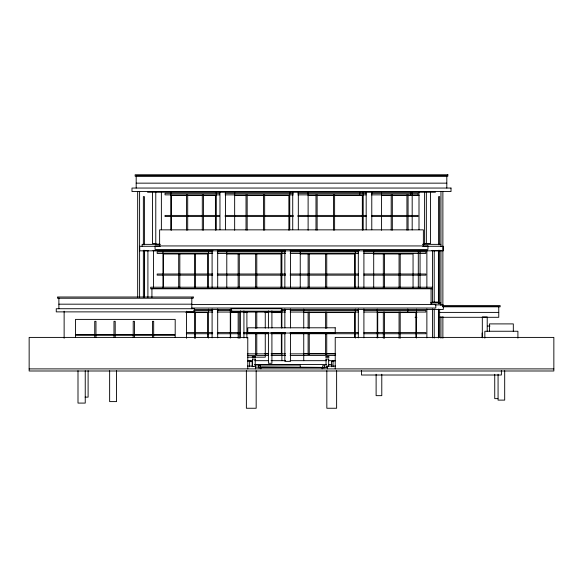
<?xml version="1.0" encoding="UTF-8"?>
<svg xmlns="http://www.w3.org/2000/svg" width="583" height="583" viewBox="0 0 583 583"><rect width="100%" height="100%" fill="white"/><g stroke="black" fill="none" stroke-linecap="round" stroke-linejoin="round"><path stroke-width="0.87" d="M136.189 183.149L446.811 183.149M147.557 192.244L435.443 192.244M219.631 193.294L165.047 193.294L165.047 194.868L219.631 194.868M225.089 193.294L293.322 193.294M297.869 193.294L366.095 193.294M371.553 193.294L417.953 193.294L417.953 194.868L371.553 194.868M225.089 194.868L293.322 194.868M297.869 194.868L366.095 194.868M234.657 195.392L288.876 195.392L288.876 230.241M308.115 195.392L362.334 195.392L362.334 230.241M381.574 195.392L419.141 195.392M219.631 215.419L165.047 215.419L165.047 216.555L219.631 216.555M225.089 215.419L293.322 215.419M297.869 215.419L366.095 215.419M371.553 215.419L417.953 215.419L417.953 216.555L371.553 216.555M225.089 216.555L293.322 216.555M297.869 216.555L366.095 216.555M156.091 243.49L152.454 243.49L152.454 191.924M424.184 243.49L430.545 243.49L430.545 191.924M159.778 244.19L155.778 244.19L155.778 191.749M423.003 244.19L424.599 244.19L424.599 191.749M160.354 244.364L142.135 244.364L142.135 246.288M422.646 244.364L440.865 244.364M160.354 246.288L139.687 246.288L139.687 250.836L443.313 250.836L443.313 246.288L422.646 246.288M143.884 250.661L148.425 250.661M152.972 250.661L212.926 250.661M217.466 250.661L285.597 250.661M290.137 250.661L359.179 250.661M363.719 250.661L427.31 250.661M431.85 250.661L439.116 250.661M212.729 251.885L157.177 251.885L157.177 253.459L212.729 253.459M217.284 251.885L285.583 251.885M290.137 251.885L358.436 251.885M363.901 251.885L425.823 251.885L425.823 253.459L363.901 253.459M217.284 253.459L285.583 253.459M290.137 253.459L358.436 253.459M226.787 253.984L281.006 253.984L281.006 287.936M300.245 253.984L354.464 253.984L354.464 287.936M373.703 253.984L413.055 253.984L413.055 287.936M212.729 274.01L157.177 274.01L157.177 275.147L212.729 275.147M217.284 274.01L285.583 274.01M290.137 274.01L358.436 274.01M363.901 274.01L425.823 274.01L425.823 275.147L363.901 275.147M217.284 275.147L285.583 275.147M290.137 275.147L358.436 275.147M432.047 302.081L438.416 302.081M430.873 302.781L432.469 302.781L432.469 250.34M430.844 302.956L440.865 302.956M58.883 304.18L191.807 304.18M191.814 304.53L435.793 304.53L435.793 308.028L191.814 308.028M435.129 304.88L443.313 304.88L443.313 309.427L281.502 309.427M442.818 305.579L500.156 305.579L500.156 306.804L442.818 306.804M442.366 306.454L498.757 306.454L498.757 317.298L439.64 317.298M194.234 309.427L231.502 309.427M193.607 310.477L212.729 310.477M217.284 310.477L231.852 310.477M281.028 310.477L285.583 310.477M290.137 310.477L358.436 310.477M363.901 310.477L425.823 310.477L425.823 312.051L363.901 312.051M281.88 311.176L231.16 311.176L231.16 308.728L281.88 308.728L281.88 328.105M186.32 312.051L212.729 312.051M217.284 312.051L240.05 312.051M240.429 312.051L285.583 312.051M290.137 312.051L358.436 312.051M416.903 312.401L407.809 312.401L407.809 309.005M439.64 312.401L498.757 312.401M185.904 312.575L207.548 312.575L207.548 337.593M240.597 312.575L230.635 312.575L230.635 337.593M243.315 312.575L246.937 312.575M265.054 312.575L268.676 312.575M271.394 312.575L281.356 312.575L281.356 327.763M303.743 312.575L354.464 312.575L354.464 337.593M415.081 317.298L416.903 317.298M487.636 326.043L490.004 326.043M186.32 332.601L212.729 332.601M217.284 332.601L240.05 332.601M243.687 332.601L268.275 332.601M271.008 332.601L285.583 332.601M290.137 332.601L358.436 332.601M363.901 332.601L425.823 332.601L425.823 333.738L363.901 333.738M186.32 333.738L212.729 333.738M217.284 333.738L240.05 333.738M243.687 333.738L268.275 333.738M271.008 333.738L285.583 333.738M290.137 333.738L358.436 333.738M265.054 353.677L268.676 353.677M271.394 353.677L281.356 353.677L281.356 333.126M303.743 353.677L335.444 353.677M247.33 353.852L268.275 353.852M271.008 353.852L285.583 353.852M290.137 353.852L335.67 353.852M247.33 355.426L268.275 355.426M271.008 355.426L285.583 355.426M290.137 355.426L335.67 355.426M252.235 356.563L255.558 356.563M325.693 356.563L329.016 356.563M247.775 357.175L253.022 357.175M254.771 357.175L265.265 357.175L265.265 332.653M252.235 357.35L255.558 357.35M325.693 357.35L329.016 357.35M252.41 359.099L255.383 359.099M325.868 359.099L328.841 359.099M247.381 360.673L252.84 360.673M254.654 360.673L268.304 360.673M271.029 360.673L285.59 360.673M290.079 360.673L326.524 360.673M328.346 360.673L335.619 360.673M335.014 360.848L333.053 360.848L333.053 366.794M247.673 361.11L249.626 361.11L249.626 366.794M249.852 361.198L251.047 361.198M333.44 361.373L331.479 361.373L331.479 366.794M250.187 361.635L252.148 361.635L252.148 366.794M254.654 364.521L326.524 364.521M328.346 364.521L331.982 364.521M254.939 365.045L300.245 365.045L300.245 367.669M247.447 366.095L252.913 366.095M335.553 366.095L327.354 366.095L327.354 368.893M327.354 366.445L326.043 366.445L326.043 359.099M255.441 367.144L321.583 367.407L261.417 367.093M327.573 367.494L260.892 367.494L260.892 368.893M29.15 368.893L553.85 368.893M85.118 397.14L88.106 397.14L88.106 370.657M497.882 398.626L494.734 398.626L494.734 374.301M517.908 338.133L517.908 331.246L484.852 331.246L484.852 338.133M513.317 331.479L513.317 323.9L489.443 323.9L489.443 331.479M504.689 370.679L504.689 400.113L498.071 400.113L498.071 374.242M501.38 370.642L501.38 375.015L361.46 375.015L361.46 370.642M487.213 331.465L487.213 316.948L482.316 316.948L482.316 337.819M482.141 333.039L482.141 337.411M446.811 188.047L446.811 175.804L136.189 175.804L136.189 188.047M442.876 191.399L442.876 305.609M442.876 316.482L442.876 338.235M440.952 191.399L440.952 246.689M440.952 250.318L440.952 305.609M440.952 316.482L440.952 338.235M439.64 244.78L439.64 196.617L438.591 196.617L438.591 244.78M439.64 250.231L439.64 303.845M439.64 309.296L439.64 337.462M438.591 250.231L438.591 303.845M438.591 309.296L438.591 337.462M438.416 250.515L438.416 303.619M438.416 309.107L438.416 338.06M434.218 250.515L434.218 302.081M434.218 309.107L434.218 338.06M432.469 308.932L432.469 337.863M431.07 304.53L431.07 288.439L151.93 288.439L151.93 297.381M426.873 250.34L426.873 287.412M426.873 308.932L426.873 337.863M426.348 191.924L426.348 243.49M423.375 245.939L423.375 229.848L159.625 229.848L159.625 245.939M420.051 250.515L420.051 287.608M419.002 191.749L419.002 229.724M418.303 250.515L418.303 287.608M416.554 309.107L416.554 338.06M415.854 337.593L415.854 312.575L377.726 312.575L377.726 337.593M412.181 191.924L412.181 229.921M410.432 191.924L410.432 195.545M408.071 194.868L408.071 230.132M406.934 194.868L406.934 230.132M400.2 253.459L400.2 287.82M400.2 312.051L400.2 338.271M399.064 253.459L399.064 287.82M399.064 312.051L399.064 338.271M392.33 194.868L392.33 230.132M391.193 194.868L391.193 230.132M384.459 253.459L384.459 287.82M384.459 312.051L384.459 338.271M383.322 253.459L383.322 287.82M383.322 312.051L383.322 338.271M381.785 374.242L381.785 395.653L376.115 395.653L376.115 374.242M381.574 191.924L381.574 230.241M377.201 309.107L377.201 338.06M373.703 250.515L373.703 287.936M371.779 191.749L371.779 229.724M366.182 191.749L366.182 229.724M363.909 250.34L363.909 287.412M363.909 308.932L363.909 337.863M363.209 191.924L363.209 229.921M359.711 191.924L359.711 195.545M358.312 250.34L358.312 287.412M358.312 308.932L358.312 337.863M355.339 250.515L355.339 287.608M355.339 309.107L355.339 338.06M336.624 370.679L336.624 408.246L326.83 408.246L326.83 370.679M335.225 368.893L335.225 337.411L553.85 337.411L553.85 370.992L29.15 370.992L29.15 337.411L247.775 337.411L247.775 368.893M334.613 194.868L334.613 230.132M333.476 194.868L333.476 230.132M328.666 359.099L328.666 366.445M326.742 253.459L326.742 287.82M326.742 312.051L326.742 328.331M326.742 332.849L326.742 354.551L325.606 354.551L325.606 332.849M325.606 253.459L325.606 287.82M325.606 312.051L325.606 328.331M322.108 367.494L322.108 368.893M317.123 194.868L317.123 230.132M315.986 194.868L315.986 230.132M309.252 253.459L309.252 287.82M309.252 312.051L309.252 328.331M309.252 332.849L309.252 354.551L308.115 354.551L308.115 332.849M308.115 191.924L308.115 230.241M308.115 253.459L308.115 287.82M308.115 312.051L308.115 328.331M303.743 309.107L303.743 328.105M303.743 333.126L303.743 360.673M300.245 250.515L300.245 287.936M298.321 191.749L298.321 229.724M292.724 191.749L292.724 229.724M290.451 250.34L290.451 287.412M290.451 308.932L290.451 327.916M290.451 332.441L290.451 361.373L284.854 361.373L284.854 332.441M289.751 191.924L289.751 229.921M284.854 250.34L284.854 287.412M284.854 308.932L284.854 327.916M281.88 250.515L281.88 287.608M281.88 333.534L281.88 360.673M271.911 310.856L271.911 328.032M271.911 332.558L271.911 363.296L268.413 363.296L268.413 332.558M268.413 310.856L268.413 328.032M265.265 311.767L265.265 328.112M264.653 194.868L264.653 230.132M263.516 194.868L263.516 230.132M256.782 253.459L256.782 287.82M256.782 312.051L256.782 328.331M256.782 332.849L256.782 354.551L255.645 354.551L255.645 332.849M256.17 370.679L256.17 408.246L246.376 408.246L246.376 370.679M255.645 253.459L255.645 287.82M255.645 312.051L255.645 328.331M255.645 366.095L255.645 368.893M255.208 359.099L255.208 366.445L252.585 366.445L252.585 359.099M247.163 194.868L247.163 230.132M246.901 311.767L246.901 338.104M246.026 194.868L246.026 230.132M243.927 310.856L243.927 337.98M240.429 310.856L240.429 337.98M239.292 253.459L239.292 287.82M239.292 312.051L239.292 338.271M238.156 253.459L238.156 287.82M238.156 312.051L238.156 338.271M234.657 191.924L234.657 230.241M230.285 309.107L230.285 338.06M226.787 250.515L226.787 287.936M225.563 191.749L225.563 229.724M219.966 191.749L219.966 229.724M217.692 250.34L217.692 287.412M217.692 308.932L217.692 337.863M216.293 191.924L216.293 229.921M215.419 230.241L215.419 195.392L171.344 195.392L171.344 230.241M212.095 250.34L212.095 287.412M212.095 308.932L212.095 337.863M208.423 250.515L208.423 287.608M208.423 309.107L208.423 338.06M207.548 287.936L207.548 253.984L163.473 253.984L163.473 287.936M203.438 194.868L203.438 230.132M202.301 194.868L202.301 230.132M195.567 253.459L195.567 287.82M195.567 312.051L195.567 338.271M194.431 253.459L194.431 287.82M194.431 312.051L194.431 338.271M191.807 297.884L191.807 308.728M187.697 194.868L187.697 230.132M186.56 194.868L186.56 230.132M186.56 311.205L186.56 338.286M179.826 253.459L179.826 287.82M178.689 253.459L178.689 287.82M175.192 337.47L175.192 319.397L75.498 319.397L75.498 337.47M170.819 191.924L170.819 229.921M162.948 250.515L162.948 287.608M161.374 191.749L161.374 229.724M153.679 337.411L153.679 321.32L152.454 321.32L152.454 337.411M153.504 250.34L153.504 287.412M147.907 250.34L147.907 297.359M144.584 250.515L144.584 296.652M144.409 244.78L144.409 196.617L143.36 196.617L143.36 244.78M144.409 250.231L144.409 297.483M143.36 250.231L143.36 297.483M139.599 191.399L139.599 297.447M137.675 191.399L137.675 297.447M134.44 337.411L134.44 321.32L133.216 321.32L133.216 337.411M116.564 370.708L116.564 401.6L109.64 401.6L109.64 370.708M115.201 337.411L115.201 321.32L113.977 321.32L113.977 337.411M95.962 337.411L95.962 321.32L94.737 321.32L94.737 337.411M85.242 370.693L85.242 403.086L77.998 403.086L77.998 370.693M64.13 311.205L64.13 338.286M58.883 297.884L58.883 308.728M447.861 174.754L135.139 174.754L135.139 176.153L447.861 176.153L447.861 174.754M451.009 188.047L131.991 188.047L131.991 191.545L451.009 191.545L451.009 188.047M427.922 245.939L155.078 245.939L155.078 249.437L427.922 249.437L427.922 245.939M432.295 287.215L150.706 287.215L150.706 288.789L432.295 288.789L432.295 287.215M193.206 297.009L57.484 297.009L57.484 298.234L193.206 298.234L193.206 297.009M194.431 308.728L56.26 308.728L56.26 311.876L194.431 311.876L194.431 308.728M335.225 327.792L247.775 327.792L247.775 333.039L335.225 333.039L335.225 327.792M174.667 334.525L76.023 334.525L76.023 335.312L174.667 335.312L174.667 334.525M260.368 365.745L258.619 365.745L258.619 367.844L260.368 367.844L260.368 365.745M324.381 365.745L322.632 365.745L322.632 367.844L324.381 367.844L324.381 365.745"/></g></svg>
